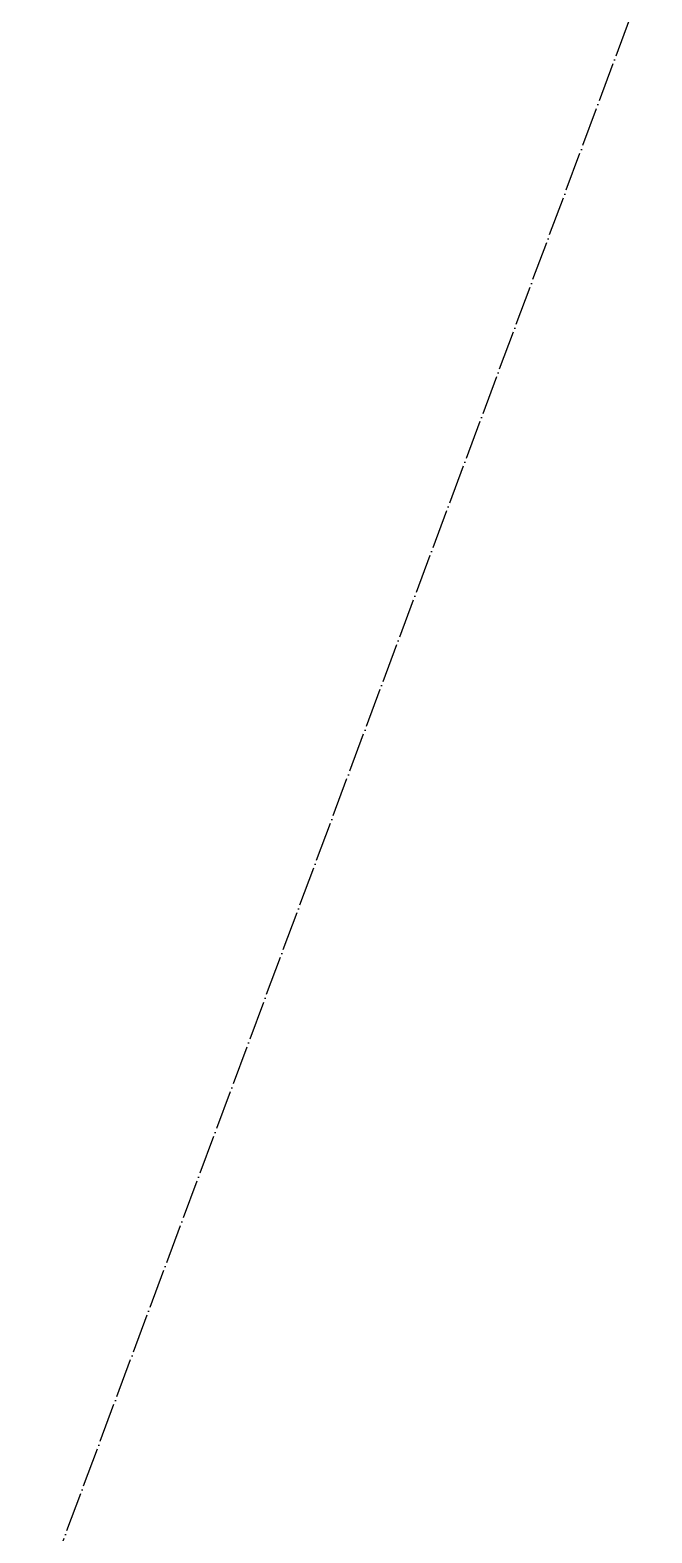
# Model space of a CAD drawing. Header units: millimetres. Extents: x 600121811 to 600690586, y 3472921280 to 3473279938.
# Drawn here: x 600659017 to 600690586, y 3473011864 to 3473088138 of the extents above; entities that cross this region are included whole.
import ezdxf

# ---------------------------------------------------------------- set-up
doc = ezdxf.new("R2010")
doc.units = ezdxf.units.MM
doc.header["$LTSCALE"] = 1000
doc.linetypes.add('AX-MALL-GIRD-200$0$DOTE', pattern=[2.4200000000000004, 2, -0.2, 0.02, -0.2])
for name, color, linetype in [('AX-MALL-GIRD-200$0$A-Grid', 222, 'AX-MALL-GIRD-200$0$DOTE'), ('AX-MALL-GJ-200$0$A-Anno-Note', 241, 'CONTINUOUS'), ('AX-MALL-WALL-GJ$0$A-SEE', 254, 'CONTINUOUS')]:
    doc.layers.add(name, color=color, linetype=linetype)

# ---------------------------------------------------------------- blocks, each defined once
blk = doc.blocks.new('AX-MALL-GIRD-200')
at = {"layer": 'AX-MALL-GIRD-200$0$A-Grid'}
blk.add_lwpolyline([(600121810.723207, 3473109514.681516), (600627098.0007555, 3472921280.343968), (600690585.7046146, 3473091703.708048), (600185298.4270658, 3473279938.045597)], close=True, dxfattribs=at)
blk = doc.blocks.new('AX-MALL-WALL-GJ')
at = {"layer": 'AX-MALL-WALL-GJ$0$A-SEE'}
blk.add_blockref('AX-MALL-GIRD-200', (0, 0), dxfattribs=at)

msp = doc.modelspace()

# ---------------------------------------------------------------- block references
at = {"layer": 'AX-MALL-GJ-200$0$A-Anno-Note'}
msp.add_blockref('AX-MALL-WALL-GJ', (0, 0), dxfattribs=at)

doc.saveas('drawing.dxf')
